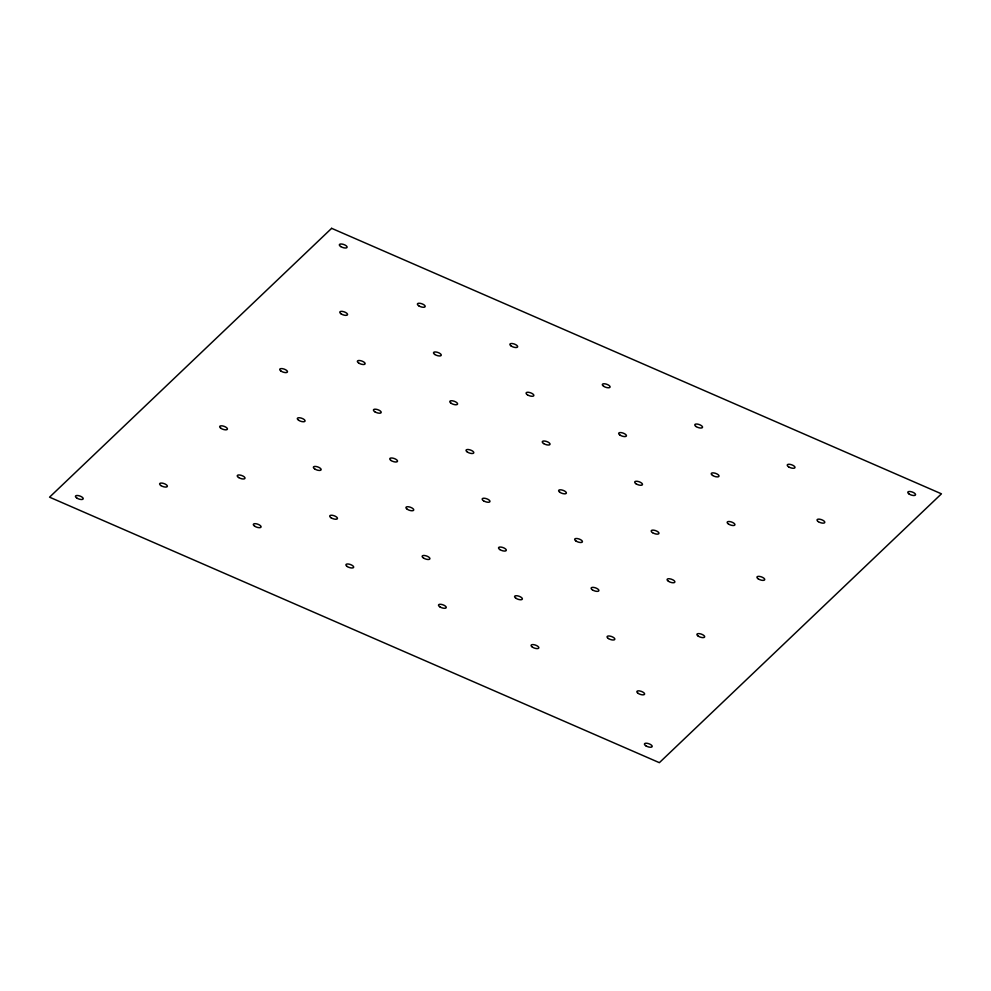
<?xml version="1.0" encoding="UTF-8"?>
<svg xmlns="http://www.w3.org/2000/svg" width="991" height="991" viewBox="0 0 991 991"><rect width="100%" height="100%" fill="white"/><g stroke="black" fill="none" stroke-linecap="round" stroke-linejoin="round"><path stroke-width="1.49" d="M331.638 228.326L49.55 497.172L659.362 762.674L941.45 493.828L331.638 228.326M645.748 745.752A4.113 1.598 19.1 0 0 652.165 746.657A4.113 1.598 19.1 0 0 647.012 743.275A4.113 1.598 19.1 0 0 645.748 745.752M909.106 494.026A4.113 1.598 19.1 0 0 915.523 494.93A4.113 1.598 19.1 0 0 910.382 491.548A4.113 1.598 19.1 0 0 909.106 494.026M76.765 498.027A4.113 1.598 19.1 0 0 83.182 498.931A4.113 1.598 19.1 0 0 78.041 495.55A4.113 1.598 19.1 0 0 76.765 498.027M340.656 246.524A4.113 1.598 19.1 0 0 347.073 247.428A4.113 1.598 19.1 0 0 341.932 244.046A4.113 1.598 19.1 0 0 340.656 246.524M603.643 386.292A4.113 1.598 19.1 0 0 610.06 387.196A4.113 1.598 19.1 0 0 604.906 383.814A4.113 1.598 19.1 0 0 603.643 386.292M696.091 426.551A4.113 1.598 19.1 0 0 702.508 427.455A4.113 1.598 19.1 0 0 697.367 424.074A4.113 1.598 19.1 0 0 696.091 426.551M788.551 466.798A4.113 1.598 19.1 0 0 794.968 467.702A4.113 1.598 19.1 0 0 789.815 464.321A4.113 1.598 19.1 0 0 788.551 466.798M511.195 346.045A4.113 1.598 19.1 0 0 517.612 346.949A4.113 1.598 19.1 0 0 512.458 343.567A4.113 1.598 19.1 0 0 511.195 346.045M418.735 305.798A4.113 1.598 19.1 0 0 425.151 306.69A4.113 1.598 19.1 0 0 420.011 303.308A4.113 1.598 19.1 0 0 418.735 305.798M728.484 524.041A4.113 1.598 19.1 0 0 734.901 524.945A4.113 1.598 19.1 0 0 729.76 521.563A4.113 1.598 19.1 0 0 728.484 524.041M636.036 483.794A4.113 1.598 19.1 0 0 642.453 484.686A4.113 1.598 19.1 0 0 637.3 481.304A4.113 1.598 19.1 0 0 636.036 483.794M543.588 443.534A4.113 1.598 19.1 0 0 550.005 444.439A4.113 1.598 19.1 0 0 544.852 441.057A4.113 1.598 19.1 0 0 543.588 443.534M451.128 403.287A4.113 1.598 19.1 0 0 457.545 404.179A4.113 1.598 19.1 0 0 452.404 400.798A4.113 1.598 19.1 0 0 451.128 403.287M358.68 363.028A4.113 1.598 19.1 0 0 365.097 363.932A4.113 1.598 19.1 0 0 359.944 360.551A4.113 1.598 19.1 0 0 358.68 363.028M668.43 581.283A4.113 1.598 19.1 0 0 674.846 582.175A4.113 1.598 19.1 0 0 669.705 578.794A4.113 1.598 19.1 0 0 668.43 581.283M575.982 541.024A4.113 1.598 19.1 0 0 582.398 541.928A4.113 1.598 19.1 0 0 577.245 538.547A4.113 1.598 19.1 0 0 575.982 541.024M483.521 500.777A4.113 1.598 19.1 0 0 489.938 501.669A4.113 1.598 19.1 0 0 484.797 498.287A4.113 1.598 19.1 0 0 483.521 500.777M391.073 460.518A4.113 1.598 19.1 0 0 397.49 461.422A4.113 1.598 19.1 0 0 392.337 458.04A4.113 1.598 19.1 0 0 391.073 460.518M298.625 420.271A4.113 1.598 19.1 0 0 305.042 421.163A4.113 1.598 19.1 0 0 299.889 417.793A4.113 1.598 19.1 0 0 298.625 420.271M608.375 638.514A4.113 1.598 19.1 0 0 614.792 639.418A4.113 1.598 19.1 0 0 609.638 636.036A4.113 1.598 19.1 0 0 608.375 638.514M515.915 598.267A4.113 1.598 19.1 0 0 522.344 599.159A4.113 1.598 19.1 0 0 517.191 595.777A4.113 1.598 19.1 0 0 515.915 598.267M423.467 558.007A4.113 1.598 19.1 0 0 429.883 558.912A4.113 1.598 19.1 0 0 424.743 555.53A4.113 1.598 19.1 0 0 423.467 558.007M331.019 517.76A4.113 1.598 19.1 0 0 337.435 518.652A4.113 1.598 19.1 0 0 332.282 515.283A4.113 1.598 19.1 0 0 331.019 517.76M238.558 477.501A4.113 1.598 19.1 0 0 244.975 478.405A4.113 1.598 19.1 0 0 239.834 475.023A4.113 1.598 19.1 0 0 238.558 477.501M712.566 475.42A4.113 1.598 19.1 0 0 718.983 476.312A4.113 1.598 19.1 0 0 713.83 472.93A4.113 1.598 19.1 0 0 712.566 475.42M619.982 435.099A4.113 1.598 19.1 0 0 626.399 436.003A4.113 1.598 19.1 0 0 621.246 432.621A4.113 1.598 19.1 0 0 619.982 435.099M527.398 394.79A4.113 1.598 19.1 0 0 533.815 395.694A4.113 1.598 19.1 0 0 528.661 392.312A4.113 1.598 19.1 0 0 527.398 394.79M434.814 354.481A4.113 1.598 19.1 0 0 441.23 355.385A4.113 1.598 19.1 0 0 436.077 352.003A4.113 1.598 19.1 0 0 434.814 354.481M652.512 532.65A4.113 1.598 19.1 0 0 658.928 533.554A4.113 1.598 19.1 0 0 653.775 530.173A4.113 1.598 19.1 0 0 652.512 532.65M559.927 492.341A4.113 1.598 19.1 0 0 566.344 493.245A4.113 1.598 19.1 0 0 561.191 489.864A4.113 1.598 19.1 0 0 559.927 492.341M467.343 452.032A4.113 1.598 19.1 0 0 473.76 452.937A4.113 1.598 19.1 0 0 468.607 449.555A4.113 1.598 19.1 0 0 467.343 452.032M374.747 411.723A4.113 1.598 19.1 0 0 381.176 412.615A4.113 1.598 19.1 0 0 376.023 409.246A4.113 1.598 19.1 0 0 374.747 411.723M592.445 589.893A4.113 1.598 19.1 0 0 598.861 590.785A4.113 1.598 19.1 0 0 593.72 587.415A4.113 1.598 19.1 0 0 592.445 589.893M499.86 549.584A4.113 1.598 19.1 0 0 506.277 550.476A4.113 1.598 19.1 0 0 501.136 547.094A4.113 1.598 19.1 0 0 499.86 549.584M407.276 509.275A4.113 1.598 19.1 0 0 413.693 510.167A4.113 1.598 19.1 0 0 408.552 506.785A4.113 1.598 19.1 0 0 407.276 509.275M314.692 468.954A4.113 1.598 19.1 0 0 321.109 469.858A4.113 1.598 19.1 0 0 315.968 466.476A4.113 1.598 19.1 0 0 314.692 468.954M532.39 647.123A4.113 1.598 19.1 0 0 538.807 648.027A4.113 1.598 19.1 0 0 533.666 644.645A4.113 1.598 19.1 0 0 532.39 647.123M439.806 606.814A4.113 1.598 19.1 0 0 446.223 607.718A4.113 1.598 19.1 0 0 441.069 604.337A4.113 1.598 19.1 0 0 439.806 606.814M347.222 566.505A4.113 1.598 19.1 0 0 353.638 567.409A4.113 1.598 19.1 0 0 348.485 564.028A4.113 1.598 19.1 0 0 347.222 566.505M254.637 526.196A4.113 1.598 19.1 0 0 261.054 527.101A4.113 1.598 19.1 0 0 255.901 523.719A4.113 1.598 19.1 0 0 254.637 526.196M818.343 521.662A4.113 1.598 19.1 0 0 824.76 522.567A4.113 1.598 19.1 0 0 819.607 519.185A4.113 1.598 19.1 0 0 818.343 521.662M341.102 313.874A4.113 1.598 19.1 0 0 347.519 314.779A4.113 1.598 19.1 0 0 342.366 311.397A4.113 1.598 19.1 0 0 341.102 313.874M758.276 578.905A4.113 1.598 19.1 0 0 764.693 579.797A4.113 1.598 19.1 0 0 759.552 576.415A4.113 1.598 19.1 0 0 758.276 578.905M281.035 371.117A4.113 1.598 19.1 0 0 287.452 372.021A4.113 1.598 19.1 0 0 282.311 368.64A4.113 1.598 19.1 0 0 281.035 371.117M698.221 636.135A4.113 1.598 19.1 0 0 704.638 637.04A4.113 1.598 19.1 0 0 699.497 633.658A4.113 1.598 19.1 0 0 698.221 636.135M220.981 428.347A4.113 1.598 19.1 0 0 227.397 429.252A4.113 1.598 19.1 0 0 222.244 425.87A4.113 1.598 19.1 0 0 220.981 428.347M638.167 693.378A4.113 1.598 19.1 0 0 644.584 694.27A4.113 1.598 19.1 0 0 639.43 690.9A4.113 1.598 19.1 0 0 638.167 693.378M160.926 485.59A4.113 1.598 19.1 0 0 167.343 486.494A4.113 1.598 19.1 0 0 162.19 483.113A4.113 1.598 19.1 0 0 160.926 485.59"/></g></svg>
